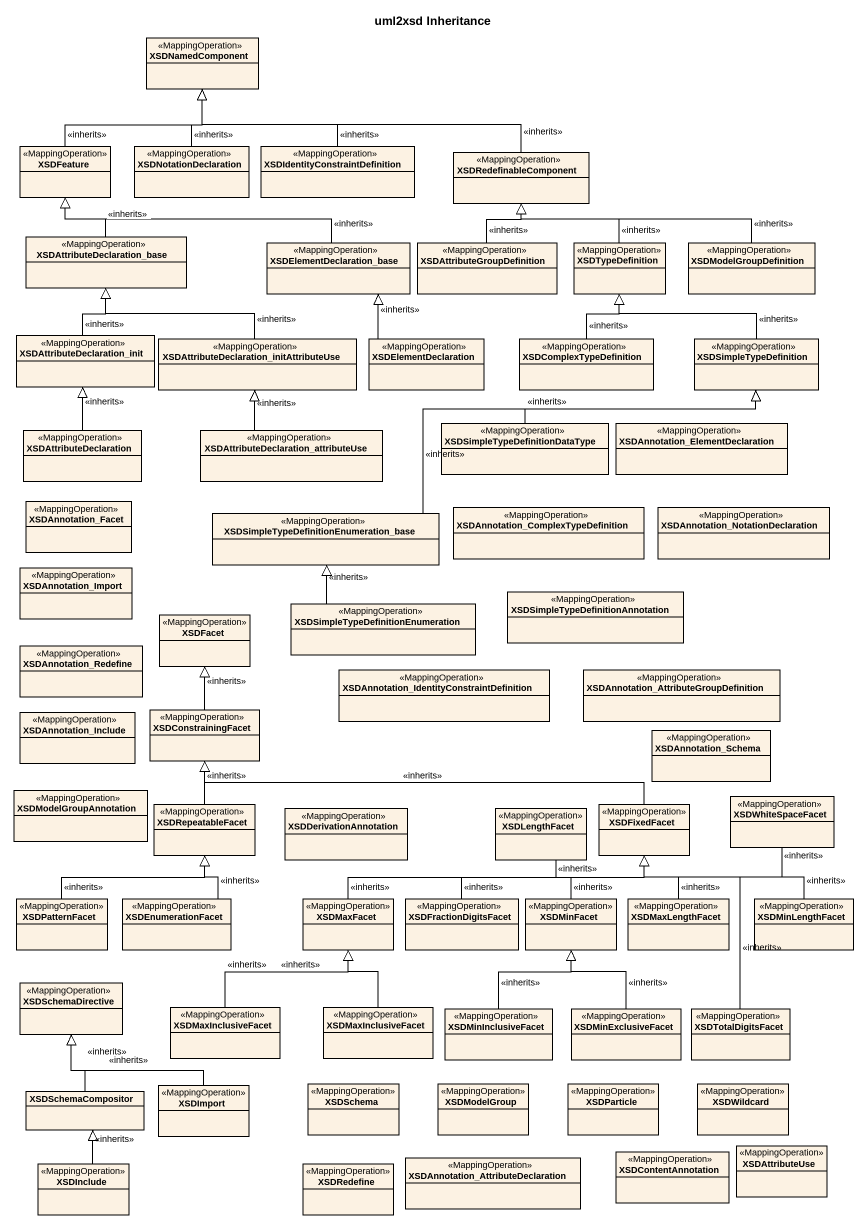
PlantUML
@startuml
title uml2xsd Inheritance
hide circle
hide empty members
class XSDNamedComponent <<MappingOperation>>
class XSDFeature <<MappingOperation>>
class XSDNotationDeclaration <<MappingOperation>>
class "XSDIdentityConstraintDefinition" as XSDIdentityConstraintDefinit <<MappingOperation>>
class XSDRedefinableComponent <<MappingOperation>>
class XSDAttributeDeclaration_base <<MappingOperation>>
class XSDElementDeclaration_base <<MappingOperation>>
class XSDAttributeGroupDefinition <<MappingOperation>>
class XSDTypeDefinition <<MappingOperation>>
class XSDModelGroupDefinition <<MappingOperation>>
class XSDAttributeDeclaration_init <<MappingOperation>>
class "XSDAttributeDeclaration_initAttributeUse" as XSDAttributeDeclaration <<MappingOperation>>
class XSDElementDeclaration <<MappingOperation>>
class XSDComplexTypeDefinition <<MappingOperation>>
class XSDSimpleTypeDefinition <<MappingOperation>>
class "XSDAttributeDeclaration" as XSDAttributeDeclaration_2 <<MappingOperation>>
class "XSDAttributeDeclaration_attributeUse" as XSDAttributeDeclaration_3 <<MappingOperation>>
class "XSDSimpleTypeDefinitionDataType" as XSDSimpleTypeDefinitionDataT <<MappingOperation>>
class "XSDAnnotation_ElementDeclaration" as XSDAnnotation <<MappingOperation>>
class XSDAnnotation_Facet <<MappingOperation>>
class "XSDAnnotation_ComplexTypeDefinition" as XSDAnnotation_2 <<MappingOperation>>
class "XSDAnnotation_NotationDeclaration" as XSDAnnotation_3 <<MappingOperation>>
class "XSDSimpleTypeDefinitionEnumeration_base" as XSDSimpleTypeDefinitionEnume <<MappingOperation>>
class XSDAnnotation_Import <<MappingOperation>>
class XSDFacet <<MappingOperation>>
class "XSDSimpleTypeDefinitionEnumeration" as XSDSimpleTypeDefinitionEnume_2 <<MappingOperation>>
class "XSDSimpleTypeDefinitionAnnotation" as XSDSimpleTypeDefinitionAnnot <<MappingOperation>>
class XSDAnnotation_Redefine <<MappingOperation>>
class "XSDAnnotation_IdentityConstraintDefinition" as XSDAnnotation_4 <<MappingOperation>>
class "XSDAnnotation_AttributeGroupDefinition" as XSDAnnotation_5 <<MappingOperation>>
class XSDAnnotation_Include <<MappingOperation>>
class XSDConstrainingFacet <<MappingOperation>>
class XSDAnnotation_Schema <<MappingOperation>>
class XSDModelGroupAnnotation <<MappingOperation>>
class XSDRepeatableFacet <<MappingOperation>>
class XSDDerivationAnnotation <<MappingOperation>>
class XSDLengthFacet <<MappingOperation>>
class XSDFixedFacet <<MappingOperation>>
class XSDWhiteSpaceFacet <<MappingOperation>>
class XSDPatternFacet <<MappingOperation>>
class XSDEnumerationFacet <<MappingOperation>>
class XSDMaxFacet <<MappingOperation>>
class XSDFractionDigitsFacet <<MappingOperation>>
class XSDMinFacet <<MappingOperation>>
class XSDMaxLengthFacet <<MappingOperation>>
class XSDMinLengthFacet <<MappingOperation>>
class XSDSchemaDirective <<MappingOperation>>
class XSDMaxInclusiveFacet <<MappingOperation>>
class "XSDMaxInclusiveFacet" as XSDMaxInclusiveFacet_2 <<MappingOperation>>
class XSDMinInclusiveFacet <<MappingOperation>>
class XSDMinExclusiveFacet <<MappingOperation>>
class XSDTotalDigitsFacet <<MappingOperation>>
class XSDImport <<MappingOperation>>
class XSDSchema <<MappingOperation>>
class XSDModelGroup <<MappingOperation>>
class XSDParticle <<MappingOperation>>
class XSDWildcard <<MappingOperation>>
class XSDSchemaCompositor
class XSDInclude <<MappingOperation>>
class XSDRedefine <<MappingOperation>>
class "XSDAnnotation_AttributeDeclaration" as XSDAnnotation_6 <<MappingOperation>>
class XSDContentAnnotation <<MappingOperation>>
class XSDAttributeUse <<MappingOperation>>
XSDFeature -up-|> XSDNamedComponent : <<inherits>>
XSDNotationDeclaration -up-|> XSDNamedComponent : <<inherits>>
XSDIdentityConstraintDefinit -up-|> XSDNamedComponent : <<inherits>>
XSDRedefinableComponent -left-|> XSDNamedComponent : <<inherits>>
XSDAttributeDeclaration_base -up-|> XSDFeature : <<inherits>>
XSDElementDeclaration_base -left-|> XSDFeature : <<inherits>>
XSDAttributeGroupDefinition -up-|> XSDRedefinableComponent : <<inherits>>
XSDTypeDefinition -up-|> XSDRedefinableComponent : <<inherits>>
XSDModelGroupDefinition -left-|> XSDRedefinableComponent : <<inherits>>
XSDAttributeDeclaration_init -up-|> XSDAttributeDeclaration_base : <<inherits>>
XSDAttributeDeclaration -up-|> XSDAttributeDeclaration_base : <<inherits>>
XSDElementDeclaration -up-|> XSDElementDeclaration_base : <<inherits>>
XSDComplexTypeDefinition -up-|> XSDTypeDefinition : <<inherits>>
XSDSimpleTypeDefinition -up-|> XSDTypeDefinition : <<inherits>>
XSDAttributeDeclaration_2 -up-|> XSDAttributeDeclaration_init : <<inherits>>
XSDAttributeDeclaration_3 -up-|> XSDAttributeDeclaration : <<inherits>>
XSDSimpleTypeDefinitionDataT -right-|> XSDSimpleTypeDefinition : <<inherits>>
XSDSimpleTypeDefinitionEnume -right-|> XSDSimpleTypeDefinition : <<inherits>>
XSDSimpleTypeDefinitionEnume_2 -up-|> XSDSimpleTypeDefinitionEnume : <<inherits>>
XSDConstrainingFacet -up-|> XSDFacet : <<inherits>>
XSDRepeatableFacet -up-|> XSDConstrainingFacet : <<inherits>>
XSDLengthFacet -right-|> XSDFixedFacet : <<inherits>>
XSDFixedFacet -left-|> XSDConstrainingFacet : <<inherits>>
XSDWhiteSpaceFacet -left-|> XSDFixedFacet : <<inherits>>
XSDPatternFacet -up-|> XSDRepeatableFacet : <<inherits>>
XSDEnumerationFacet -up-|> XSDRepeatableFacet : <<inherits>>
XSDMaxFacet -right-|> XSDFixedFacet : <<inherits>>
XSDFractionDigitsFacet -right-|> XSDFixedFacet : <<inherits>>
XSDMinFacet -up-|> XSDFixedFacet : <<inherits>>
XSDMaxLengthFacet -up-|> XSDFixedFacet : <<inherits>>
XSDMinLengthFacet -left-|> XSDFixedFacet : <<inherits>>
XSDMaxInclusiveFacet -up-|> XSDMaxFacet : <<inherits>>
XSDMaxInclusiveFacet_2 -up-|> XSDMaxFacet : <<inherits>>
XSDMinInclusiveFacet -up-|> XSDMinFacet : <<inherits>>
XSDMinExclusiveFacet -up-|> XSDMinFacet : <<inherits>>
XSDTotalDigitsFacet -up-|> XSDFixedFacet : <<inherits>>
XSDImport -up-|> XSDSchemaDirective : <<inherits>>
XSDSchemaCompositor -up-|> XSDSchemaDirective : <<inherits>>
XSDInclude -up-|> XSDSchemaCompositor : <<inherits>>
@enduml
